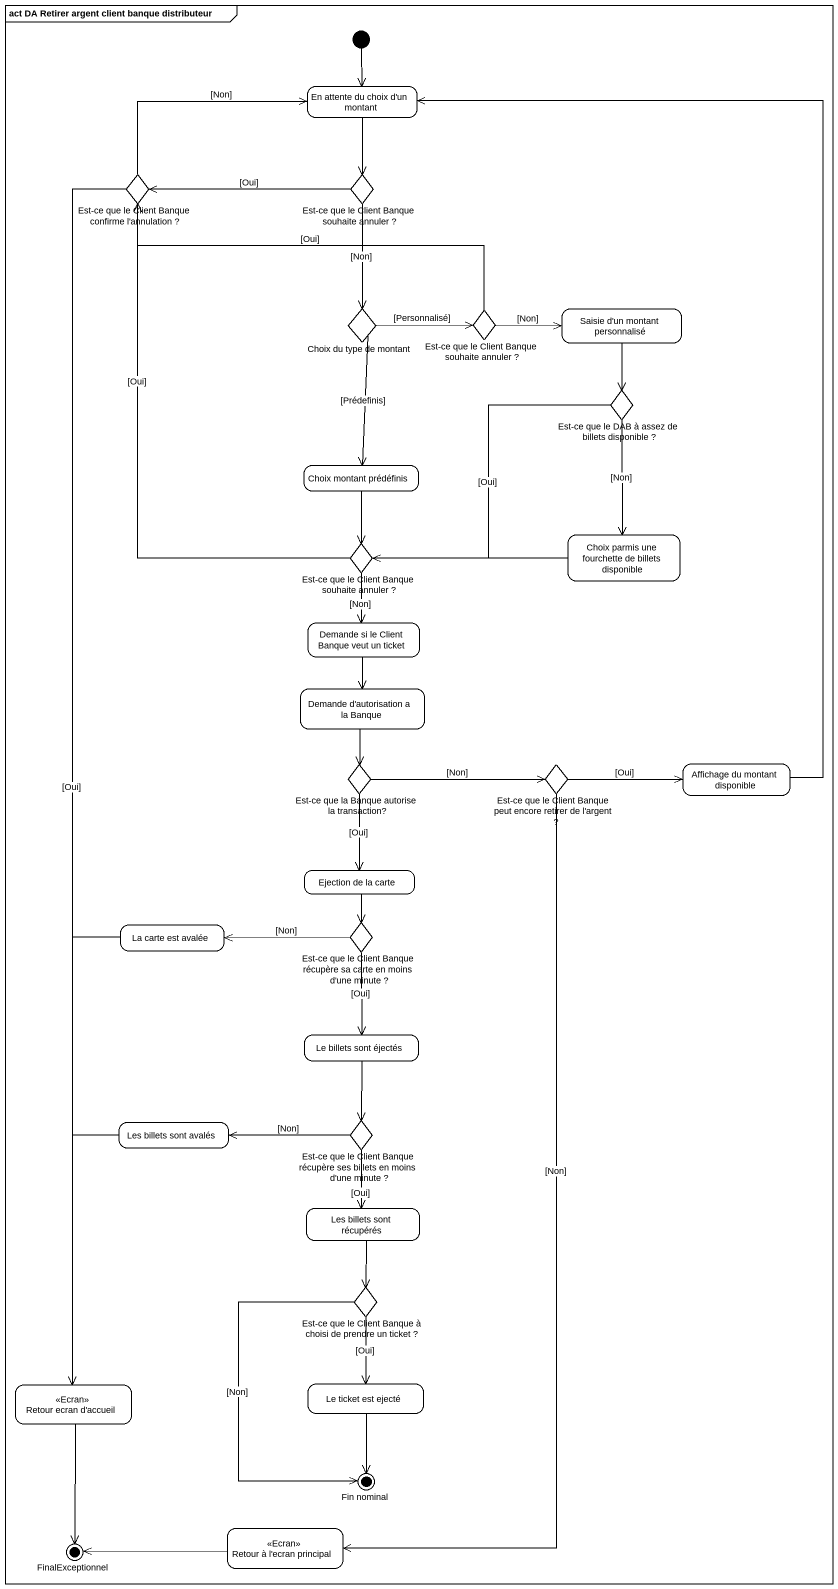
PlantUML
@startuml
mainframe act DA Retirer argent client banque distributeur
hide empty description
state "En attente du choix d'un montant" as En_attente_du_choix_d_un
state "Est-ce que le Client Banque confirme l'annulation ?" as Est_ce_que_le_Client_Banque <<choice>>
state "Est-ce que le Client Banque souhaite annuler ?" as Est_ce_que_le_Client_Banque_2 <<choice>>
state "Choix du type de montant" as Choix_du_type_de_montant <<choice>>
state "Est-ce que le Client Banque souhaite annuler ?" as Est_ce_que_le_Client_Banque_3 <<choice>>
state "Saisie d'un montant personnalisé" as Saisie_d_un_montant
state "Est-ce que le DAB à assez de billets disponible ?" as Est_ce_que_le_DAB_à_assez <<choice>>
state "Choix montant prédéfinis" as Choix_montant_prédéfinis
state "Est-ce que le Client Banque souhaite annuler ?" as Est_ce_que_le_Client_Banque_4 <<choice>>
state "Choix parmis une fourchette de billets disponible" as Choix_parmis_une_fourchette
state "Demande si le Client Banque veut un ticket" as Demande_si_le_Client_Banque
state "Demande d'autorisation a la Banque" as Demande_d_autorisation_a_la
state "Est-ce que la Banque autorise la transaction?" as Est_ce_que_la_Banque <<choice>>
state "Est-ce que le Client Banque peut encore retirer de l'argent ?" as Est_ce_que_le_Client_Banque_5 <<choice>>
state "Affichage du montant disponible" as Affichage_du_montant
state "Ejection de la carte" as Ejection_de_la_carte
state "La carte est avalée" as La_carte_est_avalée
state "Est-ce que le Client Banque récupère sa carte en moins d'une minute ?" as Est_ce_que_le_Client_Banque_6 <<choice>>
state "Le billets sont éjectés" as Le_billets_sont_éjectés
state "Les billets sont avalés" as Les_billets_sont_avalés
state "Est-ce que le Client Banque récupère ses billets en moins d'une minute ?" as Est_ce_que_le_Client_Banque_7 <<choice>>
state "Les billets sont récupérés" as Les_billets_sont_récupérés
state "Est-ce que le Client Banque à choisi de prendre un ticket ?" as Est_ce_que_le_Client_Banque_8 <<choice>>
state "Retour ecran d'accueil" as Retour_ecran_d_accueil <<Ecran>>
state "Le ticket est ejecté" as Le_ticket_est_ejecté
state "Fin nominal" as Fin_nominal <<end>>
state "Retour à l'ecran principal" as Retour_à_l_ecran_principal <<Ecran>>
state FinalExceptionnel <<end>>
[*] --> En_attente_du_choix_d_un
En_attente_du_choix_d_un --> Est_ce_que_le_Client_Banque_2
Est_ce_que_le_Client_Banque -right-> En_attente_du_choix_d_un : [Non]
Est_ce_que_le_Client_Banque --> Retour_ecran_d_accueil : [Oui]
Est_ce_que_le_Client_Banque_2 -left-> Est_ce_que_le_Client_Banque : [Oui]
Est_ce_que_le_Client_Banque_2 --> Choix_du_type_de_montant : [Non]
Choix_du_type_de_montant -right-> Est_ce_que_le_Client_Banque_3 : [Personnalisé]
Choix_du_type_de_montant --> Choix_montant_prédéfinis : [Prédefinis]
Est_ce_que_le_Client_Banque_3 -left-> Est_ce_que_le_Client_Banque : [Oui]
Est_ce_que_le_Client_Banque_3 -right-> Saisie_d_un_montant : [Non]
Saisie_d_un_montant --> Est_ce_que_le_DAB_à_assez
Est_ce_que_le_DAB_à_assez -left-> Est_ce_que_le_Client_Banque_4 : [Oui]
Est_ce_que_le_DAB_à_assez --> Choix_parmis_une_fourchette : [Non]
Choix_montant_prédéfinis --> Est_ce_que_le_Client_Banque_4
Est_ce_que_le_Client_Banque_4 -up-> Est_ce_que_le_Client_Banque : [Oui]
Est_ce_que_le_Client_Banque_4 --> Demande_si_le_Client_Banque : [Non]
Choix_parmis_une_fourchette -left-> Est_ce_que_le_Client_Banque_4
Demande_si_le_Client_Banque --> Demande_d_autorisation_a_la
Demande_d_autorisation_a_la --> Est_ce_que_la_Banque
Est_ce_que_la_Banque -right-> Est_ce_que_le_Client_Banque_5 : [Non]
Est_ce_que_la_Banque --> Ejection_de_la_carte : [Oui]
Est_ce_que_le_Client_Banque_5 -right-> Affichage_du_montant : [Oui]
Est_ce_que_le_Client_Banque_5 --> Retour_à_l_ecran_principal : [Non]
Affichage_du_montant -up-> En_attente_du_choix_d_un
Ejection_de_la_carte --> Est_ce_que_le_Client_Banque_6
La_carte_est_avalée --> Retour_ecran_d_accueil
Est_ce_que_le_Client_Banque_6 -left-> La_carte_est_avalée : [Non]
Est_ce_que_le_Client_Banque_6 --> Le_billets_sont_éjectés : [Oui]
Le_billets_sont_éjectés --> Est_ce_que_le_Client_Banque_7
Les_billets_sont_avalés --> Retour_ecran_d_accueil
Est_ce_que_le_Client_Banque_7 -left-> Les_billets_sont_avalés : [Non]
Est_ce_que_le_Client_Banque_7 --> Les_billets_sont_récupérés : [Oui]
Les_billets_sont_récupérés --> Est_ce_que_le_Client_Banque_8
Est_ce_que_le_Client_Banque_8 --> Le_ticket_est_ejecté : [Oui]
Est_ce_que_le_Client_Banque_8 --> Fin_nominal : [Non]
Retour_ecran_d_accueil --> FinalExceptionnel
Le_ticket_est_ejecté --> Fin_nominal
Retour_à_l_ecran_principal -left-> FinalExceptionnel
@enduml
